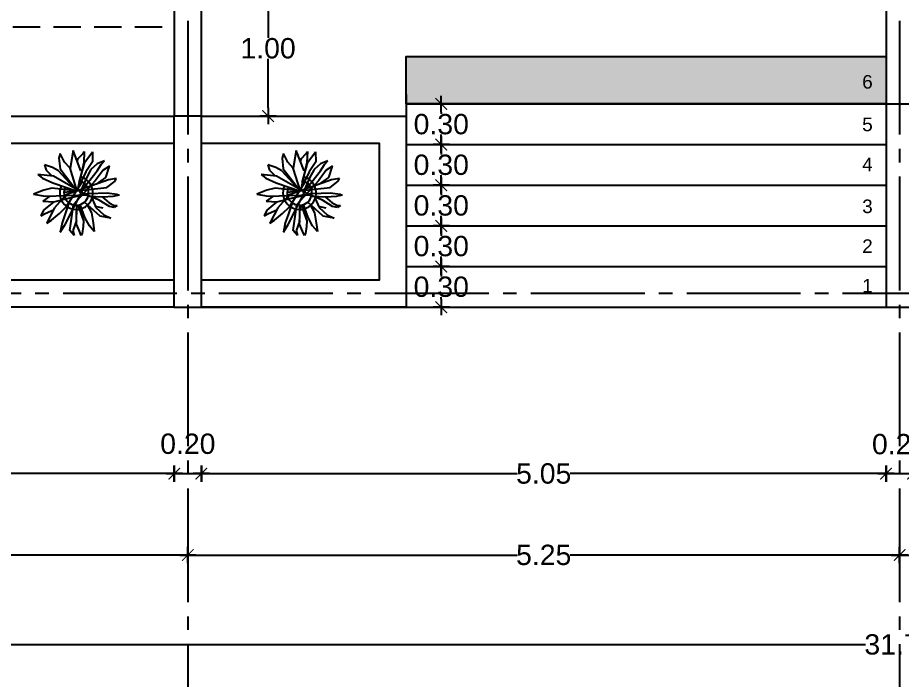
# Model space of a CAD drawing. Header units: millimetres. Extents: x 1217 to 2428, y 234 to 644.
# Drawn here: x 2357.43 to 2363.95, y 338.78 to 343.66 of the extents above; entities that cross this region are included whole.
import ezdxf

# ---------------------------------------------------------------- set-up
doc = ezdxf.new("R2010")
doc.units = ezdxf.units.MM
doc.linetypes.add('ACAD_ISO04W100', pattern=[30, 24, -3, 0, -3])
doc.linetypes.add('HIDDEN', pattern=[0.375, 0.25, -0.125])
doc.layers.get('0').update_dxf_attribs({"lineweight": 5})
for name, color, linetype in [('0.1', 251, 'Continuous'), ('COTAS', 252, 'Continuous'), ('COTAS INTERIORES', 3, 'Continuous'), ('EJES', 8, 'Continuous'), ('MURO', 5, 'Continuous'), ('MUROS', 7, 'Continuous')]:
    doc.layers.add(name, color=color, linetype=linetype)
doc.styles.add('INTERARQ', font='arial.ttf')
doc.styles.add('ROMANS', font='arial.ttf', dxfattribs={"height": 22.5})
doc.dimstyles.new('ESCALA_1-50', dxfattribs={"dimtxt": 0.15, "dimasz": 0.06, "dimexe": 0.18, "dimexo": 0.0625, "dimgap": 0, "dimtad": 0, "dimtih": 1, "dimtoh": 1, "dimzin": 0, "dimdsep": 46, "dimtxsty": 'INTERARQ', "dimblk": 'DIMTICK', "dimcen": 0, "dimse1": 1, "dimse2": 1, "dimclrd": 256, "dimclre": 1, "dimclrt": 2, "dimadec": 0, "dimazin": 0, "dimtfac": 4.5, "dimtofl": 0, "dimtmove": 2, "dimatfit": 3, "dimldrblk": 'DIMTICK', "dimfxl": 1, "dimtolj": 1, "dimtzin": 0, "dimarcsym": 0})

# ---------------------------------------------------------------- blocks, each defined once
blk = doc.blocks.new('hj')
at = {"color": 8}
for p, q in [((5031.1891, 7999.7973), (5031.196, 7999.7602)), ((5031.203, 7999.7915), (5031.1891, 7999.7973)), ((5031.2568, 7999.7552), (5031.2637, 7999.8006)), ((5031.2637, 7999.8006), (5031.2676, 7999.8105)), ((5031.2676, 7999.8105), (5031.2737, 7999.7816)), ((5031.3161, 7999.8014), (5031.3253, 7999.7874)), ((5031.3168, 7999.7874), (5031.3161, 7999.8014)), ((5031.1322, 7999.7651), (5031.1506, 7999.7354)), ((5031.1845, 7999.7478), (5031.1322, 7999.7651)), ((5031.196, 7999.7602), (5031.2691, 7999.5529)), ((5031.2314, 7999.7536), (5031.203, 7999.7915)), ((5031.2533, 7999.5518), (5031.2314, 7999.7536)), ((5031.2601, 7999.6677), (5031.2568, 7999.7552)), ((5031.2737, 7999.7816), (5031.2768, 7999.7346)), ((5031.2767, 7999.7305), (5031.3037, 7999.7635)), ((5031.3207, 7999.7651), (5031.2914, 7999.7173)), ((5031.3037, 7999.7635), (5031.3168, 7999.7874)), ((5031.3253, 7999.7874), (5031.3207, 7999.7651)), ((5031.3607, 7999.7396), (5031.3761, 7999.7725)), ((5031.3761, 7999.7725), (5031.3668, 7999.7214)), ((5031.1075, 7999.742), (5031.1214, 7999.7074)), ((5031.1245, 7999.7264), (5031.1075, 7999.742)), ((5031.1545, 7999.7074), (5031.1245, 7999.7264)), ((5031.1506, 7999.7354), (5031.2006, 7999.6983)), ((5031.2158, 7999.704), (5031.1845, 7999.7478)), ((5031.2914, 7999.7173), (5031.2711, 7999.669)), ((5031.2768, 7999.7346), (5031.2744, 7999.6653)), ((5031.3668, 7999.7214), (5031.3005, 7999.6487)), ((5031.3299, 7999.7354), (5031.3207, 7999.6983)), ((5031.3268, 7999.7016), (5031.3607, 7999.7396)), ((5031.0637, 7999.6852), (5031.1122, 7999.686)), ((5031.1137, 7999.6489), (5031.0637, 7999.6852)), ((5031.1122, 7999.686), (5031.1583, 7999.6547)), ((5031.1214, 7999.7074), (5031.1468, 7999.6786)), ((5031.1468, 7999.6786), (5031.1868, 7999.6571)), ((5031.257, 7999.6263), (5031.1545, 7999.7074)), ((5031.2006, 7999.6983), (5031.3137, 7999.5951)), ((5031.283, 7999.6835), (5031.3268, 7999.7016)), ((5031.313, 7999.6601), (5031.3507, 7999.6802)), ((5031.3353, 7999.6868), (5031.323, 7999.6711)), ((5031.3507, 7999.6802), (5031.3976, 7999.6885)), ((5031.4115, 7999.6711), (5031.3738, 7999.6497)), ((5031.3976, 7999.6885), (5031.4392, 7999.6934)), ((5031.4392, 7999.6934), (5031.4115, 7999.6711)), ((5031.1544, 7999.6314), (5031.0583, 7999.5945)), ((5031.0622, 7999.6472), (5031.1151, 7999.6446)), ((5031.0722, 7999.6415), (5031.0622, 7999.6472)), ((5031.0951, 7999.6191), (5031.0722, 7999.6415)), ((5031.209, 7999.6228), (5031.1137, 7999.6489)), ((5031.1151, 7999.6446), (5031.2487, 7999.6135)), ((5031.1583, 7999.6547), (5031.2347, 7999.6168)), ((5031.2721, 7999.6659), (5031.1783, 7999.5021)), ((5031.1868, 7999.6571), (5031.257, 7999.6263)), ((5031.3222, 7999.5623), (5031.206, 7999.6364)), ((5031.4061, 7999.5566), (5031.2177, 7999.652)), ((5031.2999, 7999.5038), (5031.2581, 7999.6678)), ((5031.273, 7999.4626), (5031.2667, 7999.667)), ((5031.3738, 7999.6497), (5031.3125, 7999.6285)), ((5031.3476, 7999.6406), (5031.3126, 7999.6281)), ((5031.3151, 7999.6169), (5031.3891, 7999.6439)), ((5031.3891, 7999.6439), (5031.4161, 7999.6423)), ((5031.4161, 7999.6423), (5031.4476, 7999.6373)), ((5031.4576, 7999.6324), (5031.4369, 7999.6241)), ((5031.4476, 7999.6373), (5031.4576, 7999.6324)), ((5031.0583, 7999.5945), (5031.1409, 7999.58)), ((5031.1102, 7999.6144), (5031.0951, 7999.6191)), ((5031.2487, 7999.6135), (5031.1414, 7999.5805)), ((5031.1437, 7999.5335), (5031.2487, 7999.6135)), ((5031.2487, 7999.6135), (5031.1545, 7999.5261)), ((5031.2099, 7999.4997), (5031.2487, 7999.6135)), ((5031.2487, 7999.6135), (5031.2407, 7999.5516)), ((5031.4338, 7999.5796), (5031.314, 7999.5963)), ((5031.4038, 7999.6101), (5031.3155, 7999.612)), ((5031.3661, 7999.611), (5031.3155, 7999.6118)), ((5031.3876, 7999.6105), (5031.4361, 7999.5936)), ((5031.4369, 7999.6241), (5031.4038, 7999.6101)), ((5031.4576, 7999.5994), (5031.4338, 7999.5796)), ((5031.4361, 7999.5936), (5031.4576, 7999.5994)), ((5031.1137, 7999.5549), (5031.0722, 7999.5343)), ((5031.1414, 7999.5805), (5031.1137, 7999.5549)), ((5031.2407, 7999.5516), (5031.2353, 7999.4947)), ((5031.2737, 7999.554), (5031.3284, 7999.5079)), ((5031.3002, 7999.5764), (5031.3599, 7999.5557)), ((5031.3545, 7999.5302), (5031.3222, 7999.5623)), ((5031.3599, 7999.5557), (5031.3984, 7999.5425)), ((5031.4422, 7999.5343), (5031.4061, 7999.5566)), ((5031.0722, 7999.5343), (5031.0937, 7999.5277)), ((5031.0937, 7999.5277), (5031.1437, 7999.5335)), ((5031.1545, 7999.5261), (5031.1376, 7999.498)), ((5031.2961, 7999.4527), (5031.2991, 7999.5038)), ((5031.2991, 7999.5038), (5031.3391, 7999.456)), ((5031.3284, 7999.5079), (5031.3607, 7999.4906)), ((5031.3545, 7999.4634), (5031.3376, 7999.503)), ((5031.3853, 7999.4923), (5031.3545, 7999.5302)), ((5031.3984, 7999.5425), (5031.4422, 7999.5343)), ((5031.1376, 7999.498), (5031.1252, 7999.4609)), ((5031.1252, 7999.4609), (5031.1506, 7999.4684)), ((5031.1506, 7999.4684), (5031.1768, 7999.4947)), ((5031.1783, 7999.5021), (5031.1706, 7999.4288)), ((5031.1876, 7999.451), (5031.2099, 7999.4997)), ((5031.2353, 7999.4947), (5031.2445, 7999.4568)), ((5031.263, 7999.409), (5031.273, 7999.4626)), ((5031.273, 7999.4857), (5031.2961, 7999.4527)), ((5031.3645, 7999.4428), (5031.3545, 7999.4634)), ((5031.3607, 7999.4906), (5031.3992, 7999.4708)), ((5031.3992, 7999.4708), (5031.3853, 7999.4923)), ((5031.1706, 7999.4288), (5031.1876, 7999.451)), ((5031.2445, 7999.4568), (5031.263, 7999.409)), ((5031.3391, 7999.456), (5031.3645, 7999.4428))]:
    blk.add_line(p, q, dxfattribs=at)
for radius, start, end in [(0.078, 244.1404, 165.6436), (0.058, 241.7026, 165.2107), (0.078, 211.1804, 216.4219), (0.058, 209.0525, 214.1868)]:
    blk.add_arc((5031.2575, 7999.6097), radius, start, end, dxfattribs=at)
blk = doc.blocks.new('DIMTICK')
at = {"color": 1}
for p, q in [((-1, 0), (1, 0)), ((0, 1), (0, -1))]:
    blk.add_line(p, q, dxfattribs=at)
at = {"color": 3, "const_width": 0.141}
blk.add_lwpolyline([(0.71, 0.71), (-0.71, -0.71)], dxfattribs=at)
blk = doc.blocks.new('*D89')
at = {"layer": 'COTAS INTERIORES', "lineweight": -2, "ltscale": 3, "transparency": 16777216}
for p, q in [((2359.2754, 343.8786), (2359.2754, 343.5152)), ((2359.2754, 342.9986), (2359.2754, 343.3621))]:
    blk.add_line(p, q, dxfattribs=at)
at = {"layer": 'DEFPOINTS', "color": 0, "ltscale": 3, "transparency": 16777216}
for p in [(2359.0902, 343.9386, 0), (2359.2754, 343.9386), (2359.0902, 342.9386, 0)]:
    blk.add_point(p, dxfattribs=at)
at = {"layer": 'COTAS INTERIORES', "lineweight": -2, "ltscale": 3, "transparency": 16777216, "xscale": 0.06, "yscale": 0.06, "zscale": 0.06}
for p, rotation in [((2359.2754, 343.9386), 90), ((2359.2754, 342.9386), 270)]:
    blk.add_blockref('DIMTICK', p, dxfattribs=dict(at, rotation=rotation))
at = {"layer": 'COTAS INTERIORES', "color": 2, "ltscale": 3, "transparency": 16777216, "insert": (2359.2754, 343.4386), "char_height": 0.15, "attachment_point": 5, "style": 'INTERARQ'}
blk.add_mtext('\\A1;1.00', dxfattribs=at)
blk = doc.blocks.new('*D111')
at = {"layer": 'COTAS INTERIORES', "lineweight": -2, "ltscale": 3, "transparency": 16777216}
for p, q in [((2360.5529, 341.7687), (2360.5529, 341.7553)), ((2360.5529, 341.5887), (2360.5529, 341.6021))]:
    blk.add_line(p, q, dxfattribs=at)
at = {"layer": 'DEFPOINTS', "color": 0, "ltscale": 3, "transparency": 16777216}
for p in [(2360.2937, 341.8287, 0), (2360.5529, 341.8287), (2360.2937, 341.5287, 0)]:
    blk.add_point(p, dxfattribs=at)
at = {"layer": 'COTAS INTERIORES', "lineweight": -2, "ltscale": 3, "transparency": 16777216, "xscale": 0.06, "yscale": 0.06, "zscale": 0.06}
for p, rotation in [((2360.5529, 341.8287), 90), ((2360.5529, 341.5287), 270)]:
    blk.add_blockref('DIMTICK', p, dxfattribs=dict(at, rotation=rotation))
at = {"layer": 'COTAS INTERIORES', "color": 2, "ltscale": 3, "transparency": 16777216, "insert": (2360.5529, 341.6787), "char_height": 0.15, "attachment_point": 5, "style": 'INTERARQ'}
blk.add_mtext('\\A1;0.30', dxfattribs=at)
blk = doc.blocks.new('*D112')
at = {"layer": 'COTAS INTERIORES', "lineweight": -2, "ltscale": 3, "transparency": 16777216}
for p, q in [((2360.5529, 342.0687), (2360.5529, 342.0553)), ((2360.5529, 341.8887), (2360.5529, 341.9021))]:
    blk.add_line(p, q, dxfattribs=at)
at = {"layer": 'DEFPOINTS', "color": 0, "ltscale": 3, "transparency": 16777216}
for p in [(2360.2937, 342.1287), (2360.5529, 342.1287), (2360.2937, 341.8287, 0)]:
    blk.add_point(p, dxfattribs=at)
at = {"layer": 'COTAS INTERIORES', "lineweight": -2, "ltscale": 3, "transparency": 16777216, "xscale": 0.06, "yscale": 0.06, "zscale": 0.06}
for p, rotation in [((2360.5529, 342.1287), 90), ((2360.5529, 341.8287), 270)]:
    blk.add_blockref('DIMTICK', p, dxfattribs=dict(at, rotation=rotation))
at = {"layer": 'COTAS INTERIORES', "color": 2, "ltscale": 3, "transparency": 16777216, "insert": (2360.5529, 341.9787), "char_height": 0.15, "attachment_point": 5, "style": 'INTERARQ'}
blk.add_mtext('\\A1;0.30', dxfattribs=at)
blk = doc.blocks.new('*D113')
at = {"layer": 'COTAS INTERIORES', "lineweight": -2, "ltscale": 3, "transparency": 16777216}
for p, q in [((2360.5529, 342.3687), (2360.5529, 342.3553)), ((2360.5529, 342.1887), (2360.5529, 342.2021))]:
    blk.add_line(p, q, dxfattribs=at)
at = {"layer": 'DEFPOINTS', "color": 0, "ltscale": 3, "transparency": 16777216}
for p in [(2360.2937, 342.4287, 0), (2360.5529, 342.4287), (2360.2937, 342.1287)]:
    blk.add_point(p, dxfattribs=at)
at = {"layer": 'COTAS INTERIORES', "lineweight": -2, "ltscale": 3, "transparency": 16777216, "xscale": 0.06, "yscale": 0.06, "zscale": 0.06}
for p, rotation in [((2360.5529, 342.4287), 90), ((2360.5529, 342.1287), 270)]:
    blk.add_blockref('DIMTICK', p, dxfattribs=dict(at, rotation=rotation))
at = {"layer": 'COTAS INTERIORES', "color": 2, "ltscale": 3, "transparency": 16777216, "insert": (2360.5529, 342.2787), "char_height": 0.15, "attachment_point": 5, "style": 'INTERARQ'}
blk.add_mtext('\\A1;0.30', dxfattribs=at)
blk = doc.blocks.new('*D114')
at = {"layer": 'COTAS INTERIORES', "lineweight": -2, "ltscale": 3, "transparency": 16777216}
for p, q in [((2360.5529, 342.6687), (2360.5529, 342.6553)), ((2360.5529, 342.4887), (2360.5529, 342.5021))]:
    blk.add_line(p, q, dxfattribs=at)
at = {"layer": 'DEFPOINTS', "color": 0, "ltscale": 3, "transparency": 16777216}
for p in [(2360.2937, 342.7287), (2360.5529, 342.7287), (2360.2937, 342.4287, 0)]:
    blk.add_point(p, dxfattribs=at)
at = {"layer": 'COTAS INTERIORES', "lineweight": -2, "ltscale": 3, "transparency": 16777216, "xscale": 0.06, "yscale": 0.06, "zscale": 0.06}
for p, rotation in [((2360.5529, 342.7287), 90), ((2360.5529, 342.4287), 270)]:
    blk.add_blockref('DIMTICK', p, dxfattribs=dict(at, rotation=rotation))
at = {"layer": 'COTAS INTERIORES', "color": 2, "ltscale": 3, "transparency": 16777216, "insert": (2360.5529, 342.5787), "char_height": 0.15, "attachment_point": 5, "style": 'INTERARQ'}
blk.add_mtext('\\A1;0.30', dxfattribs=at)
blk = doc.blocks.new('*D115')
at = {"layer": 'COTAS INTERIORES', "lineweight": -2, "ltscale": 3, "transparency": 16777216}
for p, q in [((2360.5529, 342.9687), (2360.5529, 342.9553)), ((2360.5529, 342.7887), (2360.5529, 342.8021))]:
    blk.add_line(p, q, dxfattribs=at)
at = {"layer": 'DEFPOINTS', "color": 0, "ltscale": 3, "transparency": 16777216}
for p in [(2360.2937, 343.0287, 0), (2360.5529, 343.0287), (2360.2937, 342.7287)]:
    blk.add_point(p, dxfattribs=at)
at = {"layer": 'COTAS INTERIORES', "lineweight": -2, "ltscale": 3, "transparency": 16777216, "xscale": 0.06, "yscale": 0.06, "zscale": 0.06}
for p, rotation in [((2360.5529, 343.0287), 90), ((2360.5529, 342.7287), 270)]:
    blk.add_blockref('DIMTICK', p, dxfattribs=dict(at, rotation=rotation))
at = {"layer": 'COTAS INTERIORES', "color": 2, "ltscale": 3, "transparency": 16777216, "insert": (2360.5529, 342.8787), "char_height": 0.15, "attachment_point": 5, "style": 'INTERARQ'}
blk.add_mtext('\\A1;0.30', dxfattribs=at)
blk = doc.blocks.new('*D159')
at = {"layer": 'COTAS', "lineweight": -2, "ltscale": 3, "transparency": 16777216}
for p, q in [((2348.1061, 340.3006), (2353.0692, 340.3006)), ((2358.5236, 340.3006), (2353.5606, 340.3006))]:
    blk.add_line(p, q, dxfattribs=at)
at = {"layer": 'DEFPOINTS', "color": 0, "ltscale": 3, "transparency": 16777216}
for p in [(2348.0461, 341.6887, 0), (2358.5836, 341.6887, 0), (2358.5836, 340.3006)]:
    blk.add_point(p, dxfattribs=at)
at = {"layer": 'COTAS', "lineweight": -2, "ltscale": 3, "transparency": 16777216, "xscale": 0.06, "yscale": 0.06, "zscale": 0.06, "rotation": 180}
blk.add_blockref('DIMTICK', (2348.0461, 340.3006), dxfattribs=at)
at = {"layer": 'COTAS', "lineweight": -2, "ltscale": 3, "transparency": 16777216, "xscale": 0.06, "yscale": 0.06, "zscale": 0.06}
blk.add_blockref('DIMTICK', (2358.5836, 340.3006), dxfattribs=at)
at = {"layer": 'COTAS', "color": 2, "ltscale": 3, "transparency": 16777216, "insert": (2353.3149, 340.3006), "char_height": 0.15, "attachment_point": 5, "style": 'INTERARQ'}
blk.add_mtext('\\A1;10.54', dxfattribs=at)
blk = doc.blocks.new('*D160')
at = {"layer": 'COTAS', "lineweight": -2, "ltscale": 3, "transparency": 16777216}
blk.add_line((2358.6436, 340.3006), (2358.7236, 340.3006), dxfattribs=at)
at = {"layer": 'DEFPOINTS', "color": 0, "ltscale": 3, "transparency": 16777216}
for p in [(2358.7836, 341.8887), (2358.5836, 341.6887, 0), (2358.7836, 340.3006)]:
    blk.add_point(p, dxfattribs=at)
at = {"layer": 'COTAS', "lineweight": -2, "ltscale": 3, "transparency": 16777216, "xscale": 0.06, "yscale": 0.06, "zscale": 0.06, "rotation": 180}
blk.add_blockref('DIMTICK', (2358.5836, 340.3006), dxfattribs=at)
at = {"layer": 'COTAS', "lineweight": -2, "ltscale": 3, "transparency": 16777216, "xscale": 0.06, "yscale": 0.06, "zscale": 0.06}
blk.add_blockref('DIMTICK', (2358.7836, 340.3006), dxfattribs=at)
at = {"layer": 'COTAS', "color": 2, "ltscale": 3, "transparency": 16777216, "insert": (2358.6836, 340.52), "char_height": 0.15, "attachment_point": 5, "style": 'INTERARQ'}
blk.add_mtext('\\A1;0.20', dxfattribs=at)
blk = doc.blocks.new('*D161')
at = {"layer": 'COTAS', "lineweight": -2, "ltscale": 3, "transparency": 16777216}
for p, q in [((2358.8436, 340.3006), (2361.1133, 340.3006)), ((2363.7736, 340.3006), (2361.504, 340.3006))]:
    blk.add_line(p, q, dxfattribs=at)
at = {"layer": 'DEFPOINTS', "color": 0, "ltscale": 3, "transparency": 16777216}
for p in [(2358.7836, 341.8887), (2363.8336, 341.8887, 0), (2363.8336, 340.3006)]:
    blk.add_point(p, dxfattribs=at)
at = {"layer": 'COTAS', "lineweight": -2, "ltscale": 3, "transparency": 16777216, "xscale": 0.06, "yscale": 0.06, "zscale": 0.06, "rotation": 180}
blk.add_blockref('DIMTICK', (2358.7836, 340.3006), dxfattribs=at)
at = {"layer": 'COTAS', "lineweight": -2, "ltscale": 3, "transparency": 16777216, "xscale": 0.06, "yscale": 0.06, "zscale": 0.06}
blk.add_blockref('DIMTICK', (2363.8336, 340.3006), dxfattribs=at)
at = {"layer": 'COTAS', "color": 2, "ltscale": 3, "transparency": 16777216, "insert": (2361.3086, 340.3006), "char_height": 0.15, "attachment_point": 5, "style": 'INTERARQ'}
blk.add_mtext('\\A1;5.05', dxfattribs=at)
blk = doc.blocks.new('*D162')
at = {"layer": 'COTAS', "lineweight": -2, "ltscale": 3, "transparency": 16777216}
blk.add_line((2363.8936, 340.3006), (2363.9736, 340.3006), dxfattribs=at)
at = {"layer": 'DEFPOINTS', "color": 0, "ltscale": 3, "transparency": 16777216}
for p in [(2363.8336, 341.8887, 0), (2364.0336, 341.8857, 0), (2364.0336, 340.3006)]:
    blk.add_point(p, dxfattribs=at)
at = {"layer": 'COTAS', "lineweight": -2, "ltscale": 3, "transparency": 16777216, "xscale": 0.06, "yscale": 0.06, "zscale": 0.06, "rotation": 180}
blk.add_blockref('DIMTICK', (2363.8336, 340.3006), dxfattribs=at)
at = {"layer": 'COTAS', "lineweight": -2, "ltscale": 3, "transparency": 16777216, "xscale": 0.06, "yscale": 0.06, "zscale": 0.06}
blk.add_blockref('DIMTICK', (2364.0336, 340.3006), dxfattribs=at)
at = {"layer": 'COTAS', "color": 2, "ltscale": 3, "transparency": 16777216, "insert": (2363.9336, 340.5174), "char_height": 0.15, "attachment_point": 5, "style": 'INTERARQ'}
blk.add_mtext('\\A1;0.20', dxfattribs=at)
blk = doc.blocks.new('*D202')
at = {"layer": 'COTAS', "lineweight": -2, "ltscale": 3, "transparency": 16777216}
for p, q in [((2348.205, 339.7001), (2353.1686, 339.7001)), ((2358.6236, 339.7001), (2353.66, 339.7001))]:
    blk.add_line(p, q, dxfattribs=at)
at = {"layer": 'DEFPOINTS', "color": 0, "ltscale": 3, "transparency": 16777216}
for p in [(2358.6836, 341.7887, 0), (2348.145, 341.6287, 0), (2358.6836, 339.7001)]:
    blk.add_point(p, dxfattribs=at)
at = {"layer": 'COTAS', "lineweight": -2, "ltscale": 3, "transparency": 16777216, "xscale": 0.06, "yscale": 0.06, "zscale": 0.06, "rotation": 180}
blk.add_blockref('DIMTICK', (2348.145, 339.7001), dxfattribs=at)
at = {"layer": 'COTAS', "lineweight": -2, "ltscale": 3, "transparency": 16777216, "xscale": 0.06, "yscale": 0.06, "zscale": 0.06}
blk.add_blockref('DIMTICK', (2358.6836, 339.7001), dxfattribs=at)
at = {"layer": 'COTAS', "color": 2, "ltscale": 3, "transparency": 16777216, "insert": (2353.4143, 339.7001), "char_height": 0.15, "attachment_point": 5, "style": 'INTERARQ'}
blk.add_mtext('\\A1;10.54', dxfattribs=at)
blk = doc.blocks.new('*D167')
at = {"layer": 'COTAS', "lineweight": -2, "ltscale": 3, "transparency": 16777216}
for p, q in [((2358.7436, 339.7001), (2361.1132, 339.7001)), ((2363.8736, 339.7001), (2361.504, 339.7001))]:
    blk.add_line(p, q, dxfattribs=at)
at = {"layer": 'DEFPOINTS', "color": 0, "ltscale": 3, "transparency": 16777216}
for p in [(2358.6836, 341.7887, 0), (2363.9336, 341.7887, 0), (2363.9336, 339.7001)]:
    blk.add_point(p, dxfattribs=at)
at = {"layer": 'COTAS', "lineweight": -2, "ltscale": 3, "transparency": 16777216, "xscale": 0.06, "yscale": 0.06, "zscale": 0.06, "rotation": 180}
blk.add_blockref('DIMTICK', (2358.6836, 339.7001), dxfattribs=at)
at = {"layer": 'COTAS', "lineweight": -2, "ltscale": 3, "transparency": 16777216, "xscale": 0.06, "yscale": 0.06, "zscale": 0.06}
blk.add_blockref('DIMTICK', (2363.9336, 339.7001), dxfattribs=at)
at = {"layer": 'COTAS', "color": 2, "ltscale": 3, "transparency": 16777216, "insert": (2361.3086, 339.7001), "char_height": 0.15, "attachment_point": 5, "style": 'INTERARQ'}
blk.add_mtext('\\A1;5.25', dxfattribs=at)
blk = doc.blocks.new('*D168')
at = {"layer": 'COTAS', "lineweight": -2, "ltscale": 3, "transparency": 16777216}
for p, q in [((2363.9936, 339.7001), (2364.1395, 339.7001)), ((2364.6745, 339.7001), (2364.5286, 339.7001))]:
    blk.add_line(p, q, dxfattribs=at)
at = {"layer": 'DEFPOINTS', "color": 0, "ltscale": 3, "transparency": 16777216}
for p in [(2363.9336, 341.7887, 0), (2364.7345, 341.7887), (2364.7345, 339.7001)]:
    blk.add_point(p, dxfattribs=at)
at = {"layer": 'COTAS', "lineweight": -2, "ltscale": 3, "transparency": 16777216, "xscale": 0.06, "yscale": 0.06, "zscale": 0.06, "rotation": 180}
blk.add_blockref('DIMTICK', (2363.9336, 339.7001), dxfattribs=at)
at = {"layer": 'COTAS', "lineweight": -2, "ltscale": 3, "transparency": 16777216, "xscale": 0.06, "yscale": 0.06, "zscale": 0.06}
blk.add_blockref('DIMTICK', (2364.7345, 339.7001), dxfattribs=at)
at = {"layer": 'COTAS', "color": 2, "ltscale": 3, "transparency": 16777216, "insert": (2364.3341, 339.7001), "char_height": 0.15, "attachment_point": 5, "style": 'INTERARQ'}
blk.add_mtext('\\A1;0.80', dxfattribs=at)
blk = doc.blocks.new('*D208')
at = {"layer": 'COTAS', "lineweight": -2, "ltscale": 3, "transparency": 16777216}
for p, q in [((2348.1061, 339.0395), (2363.683, 339.0395)), ((2379.7661, 339.0395), (2364.1893, 339.0395))]:
    blk.add_line(p, q, dxfattribs=at)
at = {"layer": 'DEFPOINTS', "color": 0, "ltscale": 3, "transparency": 16777216}
for p in [(2348.0461, 341.5287, 0), (2379.8261, 341.5287, 0), (2379.8261, 339.0395)]:
    blk.add_point(p, dxfattribs=at)
at = {"layer": 'COTAS', "lineweight": -2, "ltscale": 3, "transparency": 16777216, "xscale": 0.06, "yscale": 0.06, "zscale": 0.06, "rotation": 180}
blk.add_blockref('DIMTICK', (2348.0461, 339.0395), dxfattribs=at)
at = {"layer": 'COTAS', "lineweight": -2, "ltscale": 3, "transparency": 16777216, "xscale": 0.06, "yscale": 0.06, "zscale": 0.06}
blk.add_blockref('DIMTICK', (2379.8261, 339.0395), dxfattribs=at)
at = {"layer": 'COTAS', "color": 2, "ltscale": 3, "transparency": 16777216, "insert": (2363.9361, 339.0395), "char_height": 0.15, "attachment_point": 5, "style": 'INTERARQ'}
blk.add_mtext('\\A1;31.78', dxfattribs=at)

msp = doc.modelspace()

# ---------------------------------------------------------------- hatches: boundary and pattern name
at = {"layer": 'MUROS', "ltscale": 3}
h = msp.add_hatch(dxfattribs=at)
h.set_pattern_fill('DOTS', color=251, scale=0.02)
h.set_pattern_definition([(0, (1002.623633, -389.365898), (0.015875, 0.03175), [0, -0.03175])])
h.paths.add_polyline_path([(2360.2937, 343.02869), (2360.2937, 343.37869), (2363.83364, 343.37869), (2363.83364, 343.02869)])
h.paths.add_polyline_path([(2360.44437, 343.11708), (2363.6123, 343.11708), (2363.6123, 343.30255), (2360.44437, 343.30255)], flags=24)

# ---------------------------------------------------------------- linework, layer by layer
at = {"layer": '0.1', "ltscale": 3}
for p, q in [((2358.78365, 342.93864, 0), (2358.78365, 344.13864, 0)), ((2363.83364, 344.06864, 0), (2363.83364, 343.37869, 0))]:
    msp.add_line(p, q, dxfattribs=at)
at = {"layer": '0.1', "linetype": 'HIDDEN', "ltscale": 0.8, "elevation": 0}
msp.add_lwpolyline([(2348.69372, 341.52869), (2348.69372, 343.59864), (2358.58365, 343.59864)], dxfattribs=at)
at = {"layer": 'EJES', "linetype": 'ACAD_ISO04W100', "ltscale": 0.035, "elevation": 0}
for points in [[(2358.68359, 343.64203), (2358.68359, 338.2167)], [(2363.93358, 343.64203), (2363.93358, 338.2167)], [(2375.85341, 341.62868), (2344.97302, 341.62868)]]:
    msp.add_lwpolyline(points, dxfattribs=at)
at = {"layer": 'MURO', "color": 2, "ltscale": 3}
msp.add_line((2358.78365, 342.93864, 0), (2360.2937, 342.93864, 0), dxfattribs=at)
at = {"layer": 'MURO', "color": 2, "ltscale": 3, "elevation": 0}
for points in [[(2358.58365, 343.93864), (2358.58365, 342.93864)], [(2360.2937, 343.09864), (2360.2937, 341.52869), (2359.4937, 341.52872), (2358.78365, 341.52869)], [(2360.2937, 343.02869), (2363.83364, 343.02869)], [(2358.58365, 341.52869), (2349.24391, 341.52869), (2349.24391, 342.93864), (2358.58365, 342.93864)], [(2358.58365, 341.72869), (2349.44391, 341.72869), (2349.44391, 342.73864), (2358.58365, 342.73864)], [(2358.78365, 342.73864), (2360.0937, 342.73864), (2360.0937, 341.7287), (2359.49371, 341.72872), (2358.78364, 341.72869)], [(2360.2937, 342.72869), (2363.83364, 342.72869)], [(2360.2937, 342.42869), (2363.83364, 342.42869)], [(2360.29366, 342.12869), (2363.83364, 342.12869)], [(2360.2937, 341.82869), (2363.83364, 341.82869)], [(2358.784, 341.52869), (2363.83364, 341.52869)]]:
    msp.add_lwpolyline(points, dxfattribs=at)
at = {"layer": 'MUROS'}
for p, q in [((2363.83364, 343.02869, 0), (2363.83364, 341.52869, 0)), ((2358.78365, 341.52869, 0), (2358.78365, 342.93864, 0))]:
    msp.add_line(p, q, dxfattribs=at)
at = {"layer": 'MUROS', "ltscale": 3}
msp.add_line((2358.58365, 341.52869, 0), (2358.58365, 342.93864, 0), dxfattribs=at)
at = {"layer": 'MUROS', "color": 251, "ltscale": 3, "elevation": 0}
msp.add_lwpolyline([(2360.2937, 343.02869), (2360.2937, 343.37869), (2363.83364, 343.37869), (2363.83364, 343.02869), (2360.2937, 343.02869)], dxfattribs=at)
at = {"layer": 'MUROS', "elevation": 0}
for points in [[(2363.83364, 343.02869), (2364.03364, 343.02869)], [(2358.78365, 342.93864), (2358.58365, 342.93864)], [(2363.83364, 341.52869), (2364.03364, 341.52869)]]:
    msp.add_lwpolyline(points, dxfattribs=at)
at = {"layer": 'MUROS', "ltscale": 3, "elevation": 0}
for points in [[(2358.21407, 342.93864), (2358.41407, 342.93864)], [(2358.58365, 341.52869), (2358.78365, 341.52869)]]:
    msp.add_lwpolyline(points, dxfattribs=at)

# ---------------------------------------------------------------- block references
at = {"layer": '0.1', "xscale": 1.570272679439356, "yscale": 1.570272679439356, "zscale": 1.570272679439356, "rotation": 270}
for p in [(-10203.7075, 8242.81819, 0), (-10202.06108, 8242.81819, 0)]:
    msp.add_blockref('hj', p, dxfattribs=at)

# ---------------------------------------------------------------- texts
at = {"layer": 'COTAS', "color": 2, "style": 'ROMANS'}
for s, p in [('6', (2363.65769, 343.14173, 0)), ('5', (2363.65769, 342.82737, 0)), ('4', (2363.65769, 342.5324, 0)), ('3', (2363.65769, 342.22313, 0)), ('2', (2363.65769, 341.92922, 0)), ('1', (2363.65769, 341.63707, 0))]:
    msp.add_text(s, height=0.1, dxfattribs=at).set_placement(p)

# ---------------------------------------------------------------- dimensions: what is measured, and where the dimension line sits
at = {"layer": 'COTAS', "ltscale": 3}
for base, p1, p2, picture, middle in [((2358.78365, 340.30064), (2358.58365, 341.68869, 0), (2358.78365, 341.88869), '*D160', (2358.68365, 340.52002)), ((2364.03364, 340.30063, 0), (2363.83364, 341.88869, 0), (2364.03364, 341.88569, 0), '*D162', (2363.93364, 340.5174, 0))]:
    dim = msp.add_linear_dim(base=base, p1=p1, p2=p2, dimstyle='ESCALA_1-50', dxfattribs=at)
    dim.commit()
    dim.dimension.update_dxf_attribs({"geometry": picture, "text_midpoint": middle, "dimtype": 160})
for base, p1, p2, picture, middle in [((2363.83364, 340.30064, 0), (2358.78365, 341.88869, 0), (2363.83364, 341.88869, 0), '*D161', (2361.30864, 340.30064, 0)), ((2358.68359, 339.70013), (2348.14504, 341.62869, 0), (2358.68359, 341.78869, 0), '*D202', (2353.41431, 339.70013)), ((2363.93358, 339.70013), (2358.68359, 341.78869, 0), (2363.93358, 341.78868, 0), '*D167', (2361.30859, 339.70013)), ((2364.73453, 339.70013), (2363.93358, 341.78868, 0), (2364.73453, 341.78868), '*D168', (2364.33406, 339.70013)), ((2358.58365, 340.30064), (2348.04615, 341.68869, 0), (2358.58365, 341.68869, 0), '*D159', (2353.3149, 340.30064)), ((2379.82615, 339.03954), (2348.04615, 341.52869, 0), (2379.82615, 341.52869, 0), '*D208', (2363.93615, 339.03954))]:
    dim = msp.add_linear_dim(base=base, p1=p1, p2=p2, dimstyle='ESCALA_1-50', dxfattribs=at)
    dim.commit()
    dim.dimension.update_dxf_attribs({"geometry": picture, "text_midpoint": middle})
at = {"layer": 'COTAS INTERIORES', "ltscale": 3}
for base, p1, p2, picture, middle in [((2359.27537, 343.93864), (2359.0902, 342.93864, 0), (2359.0902, 343.93864, 0), '*D89', (2359.27537, 343.43864)), ((2360.55295, 343.02869, 0), (2360.2937, 342.72869, 0), (2360.2937, 343.02869, 0), '*D115', (2360.55295, 342.87869, 0)), ((2360.55295, 342.72869), (2360.2937, 342.42869, 0), (2360.2937, 342.72869), '*D114', (2360.55295, 342.57869)), ((2360.55295, 342.42869, 0), (2360.2937, 342.12869, 0), (2360.2937, 342.42869, 0), '*D113', (2360.55295, 342.27869, 0)), ((2360.55295, 342.12869), (2360.2937, 341.82869, 0), (2360.2937, 342.12869), '*D112', (2360.55295, 341.97869)), ((2360.55295, 341.82869), (2360.2937, 341.52869, 0), (2360.2937, 341.82869, 0), '*D111', (2360.55295, 341.67869))]:
    dim = msp.add_linear_dim(base=base, p1=p1, p2=p2, angle=90, dimstyle='ESCALA_1-50', dxfattribs=at)
    dim.commit()
    dim.dimension.update_dxf_attribs({"geometry": picture, "text_midpoint": middle})

doc.saveas('drawing.dxf')
